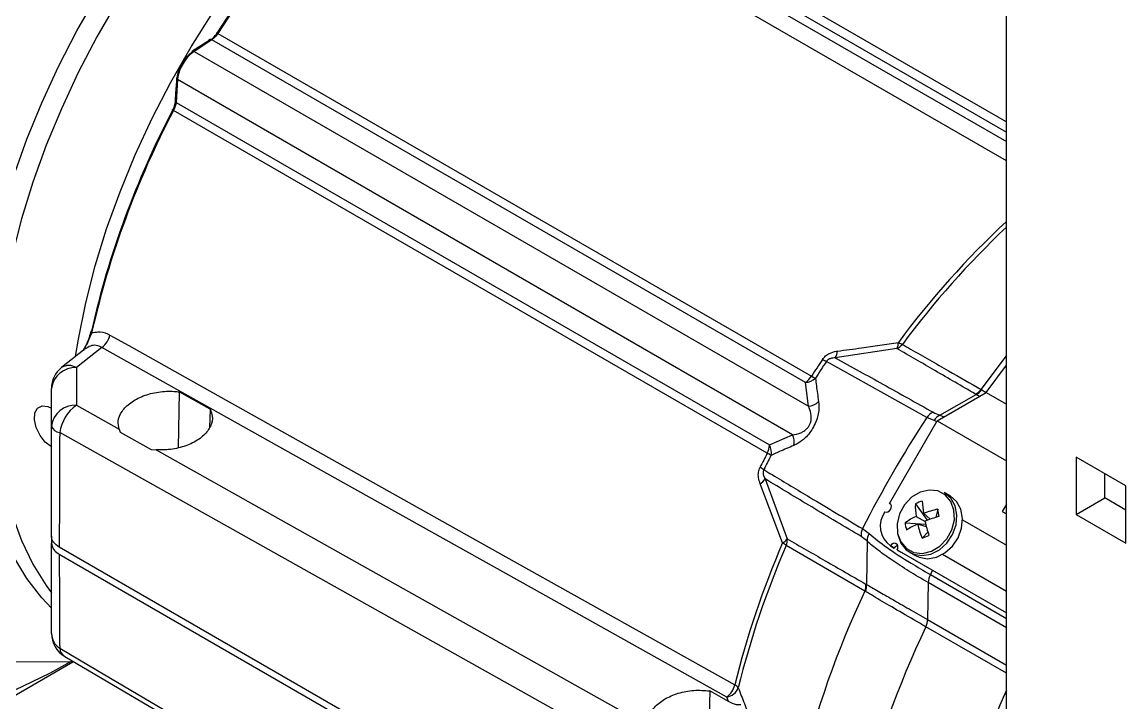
# Model space of a CAD drawing. Extents: x 16.5 to 113.1, y 4.4 to 84.5.
# Drawn here: x 74.62 to 79.77, y 11.49 to 14.67 of the extents above; entities that cross this region are included whole.
import ezdxf

# ---------------------------------------------------------------- set-up
doc = ezdxf.new("R2010")
doc.units = 0
doc.header["$MEASUREMENT"] = 0
doc.layers.add('OBJECT', color=7, linetype='CONTINUOUS')

msp = doc.modelspace()

# ---------------------------------------------------------------- linework, layer by layer
at = {"layer": 'OBJECT'}
for p, q in [((76.4899, 15.7706), (79.2095, 14.2006)), ((76.4679, 15.735), (79.2095, 14.1523)), ((79.2095, 10.8617), (79.2095, 15.7601)), ((76.4637, 15.693), (79.2095, 14.1079)), ((79.2095, 14.0182), (76.4241, 15.6262)), ((75.5018, 14.5832), (75.4181, 14.5288)), ((78.2718, 12.9842), (75.5018, 14.5832)), ((75.5292, 14.6127), (78.3004, 13.013)), ((75.4181, 14.5288), (78.2853, 12.8736)), ((75.3411, 14.3968), (75.334, 14.2909)), ((78.2111, 12.74), (75.3411, 14.3968)), ((75.334, 14.2909), (78.104, 12.6918)), ((78.0935, 12.6537), (75.3224, 14.2535)), ((74.9099, 13.1401), (74.8001, 13.0531)), ((74.9879, 13.1471), (74.869, 13.053)), ((78.6982, 13.1422), (78.4111, 13.0984)), ((79.0919, 12.9505), (79.2095, 13.1084)), ((78.8381, 12.8206), (78.3697, 13.082)), ((79.1157, 12.9367), (79.2095, 13.065)), ((78.2853, 12.8736), (78.2718, 12.9842)), ((75.3491, 12.9396), (75.3433, 12.6777)), ((75.4934, 12.8584), (75.3491, 12.9396)), ((78.8872, 12.8047), (79.1157, 12.9367)), ((79.0919, 12.9505), (79.0948, 12.9488)), ((79.0948, 12.9488), (79.1159, 12.9369)), ((79.1157, 12.9367), (79.2095, 12.8825)), ((78.8995, 12.8307), (79.0679, 12.9281)), ((74.7354, 12.8722), (74.7528, 12.864)), ((74.869, 12.8779), (75.0682, 12.7661)), ((75.4934, 12.8584), (75.4902, 12.7738)), ((78.6647, 12.4194), (78.8872, 12.8047)), ((78.8718, 12.8058), (78.8381, 12.8206)), ((78.8856, 12.8003), (78.8718, 12.8058)), ((78.8872, 12.8047), (79.2095, 12.6186)), ((75.0682, 12.7661), (75.0739, 12.7522)), ((75.0739, 12.7522), (75.2176, 12.6711)), ((78.104, 12.6918), (78.2111, 12.74)), ((75.2176, 12.6711), (75.2409, 12.6692)), ((79.7674, 12.5017), (79.5355, 12.6356)), ((79.5355, 12.6356), (79.5355, 12.3678)), ((78.0831, 12.534), (78.186, 12.254)), ((79.6685, 12.4445), (79.6685, 12.5589)), ((78.1651, 12.2347), (78.0604, 12.5107)), ((78.9461, 12.4545), (78.9199, 12.4696)), ((79.7674, 12.2339), (79.7674, 12.5017)), ((78.7847, 12.417), (78.8405, 12.3408)), ((79.5355, 12.3678), (79.6685, 12.4445)), ((79.7674, 12.3874), (79.6685, 12.4445)), ((78.8534, 12.3452), (78.8226, 12.3731)), ((78.8896, 12.392), (78.8797, 12.3535)), ((79.2095, 12.416), (79.1898, 12.3819)), ((79.1898, 12.3819), (79.2095, 12.3705)), ((79.2078, 12.3715), (79.2095, 12.3744)), ((79.5355, 12.3678), (79.7674, 12.2339)), ((78.7366, 12.3288), (78.8331, 12.3219)), ((78.788, 12.3588), (78.8301, 12.3348)), ((78.8364, 12.3093), (78.7951, 12.3225)), ((79.005, 12.3425), (79.2095, 12.2244)), ((79.005, 12.3425), (79.2095, 12.2244)), ((74.7527, 12.2657), (74.7527, 12.233)), ((78.5378, 12.3014), (78.5684, 12.2786)), ((78.8157, 12.2565), (78.8432, 12.2853)), ((78.1014, 10.3027), (74.7894, 12.2147)), ((78.5489, 12.0101), (78.1821, 12.2229)), ((78.5603, 12.2432), (78.5563, 12.0411)), ((78.6681, 12.2212), (78.6684, 12.221)), ((78.6681, 12.2212), (78.6861, 12.2108)), ((78.6864, 12.2106), (78.6684, 12.221)), ((78.6861, 12.2108), (78.6864, 12.2106)), ((74.7894, 12.182), (78.1014, 10.27)), ((78.7003, 12.2026), (79.2095, 11.9086)), ((78.7003, 12.2026), (78.7183, 12.1922)), ((78.7183, 12.1922), (79.2095, 11.9086)), ((78.7589, 12.1907), (78.785, 12.1756)), ((79.2095, 12.0085), (78.9115, 12.1806)), ((78.8651, 12.1074), (78.8547, 12.087)), ((78.8547, 12.087), (79.2095, 11.8821)), ((78.5517, 12.0085), (78.5489, 12.0101)), ((78.8446, 12.0497), (78.842, 11.8769)), ((79.2095, 11.839), (78.8446, 12.0497)), ((78.842, 11.8769), (79.2095, 11.6647)), ((79.2095, 11.6265), (78.8338, 11.8435)), ((73.2618, 10.7617), (74.8518, 11.6796)), ((73.8552, 11.6835), (74.8576, 11.6796)), ((77.8248, 11.5444), (77.8189, 11.2809)), ((77.9123, 11.4951), (77.8248, 11.5444)), ((77.9123, 11.4951), (77.9046, 11.5152))]:
    msp.add_line(p, q, dxfattribs=at)
at = {"layer": 'OBJECT', "flags": 128}
for points in [[(74.865, 13.1051), (74.8782, 13.1863), (74.9128, 13.3559), (74.9569, 13.5277), (75.0103, 13.7007), (75.0727, 13.8739), (75.1437, 14.0463), (75.2231, 14.2171), (75.3102, 14.3852), (75.4047, 14.5497), (75.506, 14.7098), (75.6136, 14.8644), (75.7269, 15.0129), (75.8451, 15.1543), (75.9678, 15.2879), (76.0942, 15.4129), (76.2235, 15.5287), (76.3552, 15.6345), (76.4594, 15.7101)], [(74.403, 12.9581), (74.4079, 13.114), (74.4225, 13.2746), (74.4469, 13.4392), (74.4808, 13.6068), (74.5241, 13.7766), (74.5766, 13.9475), (74.6379, 14.1186), (74.7077, 14.2891), (74.7856, 14.458), (74.8713, 14.6243), (74.9641, 14.7872)], [(75.0588, 14.76), (74.9647, 14.5971), (74.878, 14.4305), (74.799, 14.2613), (74.7282, 14.0903), (74.666, 13.9186), (74.6128, 13.7471), (74.5689, 13.5767), (74.5344, 13.4084), (74.5097, 13.2432), (74.4948, 13.0819), (74.4898, 12.9255)], [(75.5292, 14.6127), (75.5274, 14.6137), (75.5259, 14.6146), (75.5247, 14.6151), (75.5239, 14.6154), (75.5235, 14.6155), (75.5236, 14.6152), (75.5241, 14.6147), (75.525, 14.614)], [(75.3224, 14.2535), (75.3206, 14.2545), (75.3191, 14.2555), (75.318, 14.2562), (75.3174, 14.2567), (75.3172, 14.2571), (75.3174, 14.2571), (75.3181, 14.257), (75.3192, 14.2566)], [(74.9402, 13.2142), (74.9384, 13.2153), (74.937, 13.2165), (74.9361, 13.2178), (74.9357, 13.2189), (74.9357, 13.2198)], [(75.0255, 13.205), (75.1135, 13.1557), (75.4654, 12.9586), (76.8733, 12.1703), (77.9419, 11.5721)], [(77.9046, 11.5152), (77.0466, 11.9951), (76.1304, 12.5078), (74.9879, 13.1471)], [(74.869, 13.053), (74.869, 12.8979), (74.869, 12.8779)], [(74.7527, 11.931), (74.7077, 11.9789), (74.6379, 12.0688), (74.5766, 12.1692), (74.5241, 12.2796), (74.4808, 12.3993), (74.4469, 12.5278), (74.4225, 12.6642), (74.4079, 12.808), (74.403, 12.9581)], [(74.7527, 12.7801), (74.7527, 12.9351), (74.7527, 12.9552)], [(74.4898, 12.9255), (74.4948, 12.7749), (74.5097, 12.6308), (74.5344, 12.4941), (74.5689, 12.3656), (74.6128, 12.246), (74.666, 12.1359), (74.7282, 12.0359), (74.7527, 12.0025)], [(79.0843, 12.9185), (79.0679, 12.9281), (79.0679, 12.9281), (79.0679, 12.9281)], [(74.7527, 12.6828), (74.7524, 12.683), (74.724, 12.705), (74.6992, 12.7363), (74.6814, 12.7728), (74.6731, 12.8095), (74.6753, 12.8415), (74.6877, 12.8644), (74.7087, 12.8751), (74.7354, 12.8722)], [(74.7527, 12.2657), (74.7527, 12.4283), (74.7527, 12.6), (74.7527, 12.7801)], [(78.1521, 10.8659), (77.9867, 10.9586), (77.2778, 11.3559), (74.791, 12.7497)], [(75.2409, 12.6692), (75.784, 12.3644), (76.699, 11.8509), (77.539, 11.3796)], [(78.7019, 12.2793), (78.7166, 12.2393), (78.7427, 12.2086), (78.7776, 12.1901), (78.8181, 12.1857), (78.86, 12.1957), (78.8993, 12.2192), (78.9321, 12.254), (78.9553, 12.2965), (78.9666, 12.3427), (78.9648, 12.388), (78.9501, 12.4279), (78.924, 12.4587), (78.889, 12.4772), (78.8486, 12.4816), (78.8067, 12.4716), (78.7674, 12.448), (78.7345, 12.4133), (78.7113, 12.3708), (78.7001, 12.3246), (78.7019, 12.2793)], [(78.7027, 12.2737), (78.717, 12.2339), (78.7421, 12.2027), (78.7759, 12.1828), (78.8153, 12.176), (78.8568, 12.1829), (78.8968, 12.2029), (78.9317, 12.2342), (78.9584, 12.274), (78.9745, 12.3188), (78.9786, 12.3646), (78.9704, 12.4074), (78.9505, 12.4433), (78.9207, 12.4691), (78.9199, 12.4696)], [(78.6422, 12.3805), (78.6492, 12.3784), (78.6568, 12.3797), (78.6639, 12.384), (78.6694, 12.3908), (78.6725, 12.3989), (78.6727, 12.4072), (78.6699, 12.4144), (78.6647, 12.4194)], [(78.785, 12.1756), (78.802, 12.1677), (78.8414, 12.1609), (78.883, 12.1678), (78.923, 12.1878), (78.9579, 12.2191), (78.9846, 12.2589), (79.0007, 12.3037), (79.0048, 12.3495), (78.9965, 12.3923), (78.9766, 12.4282), (78.9469, 12.454), (78.9461, 12.4545)], [(74.7527, 11.8127), (74.7527, 11.942), (74.7527, 12.0823), (74.7527, 12.233)], [(78.7003, 12.2026), (78.7034, 12.2108), (78.7036, 12.2191), (78.7008, 12.2263), (78.6956, 12.2313), (78.6887, 12.2333), (78.6811, 12.2321), (78.674, 12.2277), (78.6684, 12.221)], [(74.791, 11.743), (74.9682, 11.6387), (75.677, 11.2216), (78.0444, 9.8288)], [(74.8144, 11.705), (75.4549, 11.3283), (78.0341, 9.812)], [(74.8411, 11.6797), (74.743, 11.6261), (74.5813, 11.547)]]:
    msp.add_lwpolyline(points, dxfattribs=at)
at = {"layer": 'OBJECT'}
for centre, radius, start, end in [((79.0068, 12.4369), 4.1064, 129.1291, 147.9832), ((79.0288, 12.4245), 4.1273, 129.1291, 147.9832), ((75.4975, 14.5767), 0.0079, 56.5001, 118.6706), ((75.4143, 14.5232), 0.00739, 125.9594, 180.8351), ((75.4137, 14.5222), 0.00793, 56.6394, 118.5867), ((75.3439, 14.4028), 0.00718, 118.2181, 173.0011), ((75.3446, 14.4038), 0.00783, 180.8269, 243.7163), ((75.3375, 14.2979), 0.00782, 181.3053, 243.8254), ((79.0811, 12.286), 4.2468, 152.3536, 167.2604), ((79.1035, 12.2729), 4.2684, 152.3536, 167.2604), ((82.0241, 10.7102), 4.1311, 132.946, 143.4491), ((82.062, 10.6864), 4.1554, 133.3487, 143.4413), ((74.9395, 13.2186), 0.00398, 98.4011, 162.5219), ((74.9295, 13.2261), 0.0983, 306.4451, 347.5541), ((78.6505, 13.1696), 0.055, 330.1018, 0.7962), ((78.6738, 13.2022), 0.0647, 292.1259, 321.1062), ((78.7566, 13.254), 0.098, 238.5526, 250.6652), ((82.2196, 10.5189), 4.6455, 146.3733, 147.5286), ((78.4415, 13.2425), 0.1758, 239.1782, 245.8835), ((78.3643, 13.13), 0.0564, 325.9151, 359.8843), ((74.8777, 12.9552), 0.125, 128.384, 180), ((74.8637, 12.9413), 0.1118, 87.2738, 172.8585), ((74.8344, 12.9971), 0.0657, 58.2081, 121.4986), ((82.2489, 10.502), 4.6588, 146.3732, 147.5288), ((78.2259, 13.0584), 0.0872, 301.7199, 328.6156), ((78.2702, 13.0549), 0.0707, 271.3066, 313.0721), ((78.4306, 13.2334), 0.256, 239.4337, 244.0316), ((79.0404, 12.9899), 0.0649, 292.1506, 322.5857), ((79.0432, 12.9879), 0.0647, 292.4621, 322.8805), ((78.2829, 12.9446), 0.071, 271.9255, 314.7782), ((74.8637, 12.7662), 0.1118, 87.2731, 172.8592), ((74.9859, 12.7189), 0.1973, 126.3262, 171.0203), ((78.8924, 12.7844), 0.0652, 112.3804, 146.3307), ((78.9264, 12.7731), 0.0636, 115.073, 149.0994), ((74.7959, 12.7952), 0.0458, 199.3145, 263.8143), ((83.705, 9.6598), 5.8032, 146.99867, 152.92301), ((78.1484, 12.7068), 0.0709, 345.7954, 27.8727), ((78.0163, 12.6955), 0.0878, 331.6029, 357.563), ((78.042, 12.658), 0.0706, 347.6405, 28.5748), ((82.2166, 10.5174), 4.6436, 152.6086, 153.522), ((82.2499, 10.4983), 4.6616, 152.6089, 153.5215), ((77.9742, 12.442), 0.2431, 55.7596, 60.6027), ((77.9717, 12.4296), 0.1811, 54.2968, 60.8041), ((78.0327, 12.5603), 0.0568, 299.1085, 332.3487), ((79.0906, 12.4052), 0.3061, 177.7997, 188.7334), ((78.8883, 12.2122), 0.2295, 108.0899, 116.8244), ((79.2416, 12.4428), 0.4248, 181.6862, 189.4561), ((78.7364, 12.314), 0.1153, 144.8149, 233.6486), ((78.99, 11.9085), 0.4938, 101.7318, 109.8127), ((77.9967, 12.2018), 0.9129, 9.8558, 12.0227), ((78.9175, 12.078), 0.3091, 114.754, 125.8023), ((78.9616, 12.3547), 0.2265, 186.5682, 195.3107), ((78.9661, 11.939), 0.42, 114.0385, 122.0618), ((79.2916, 12.4419), 0.5107, 193.5192, 201.2857), ((79.0776, 11.6768), 0.7051, 104.9141, 110.5906), ((79.5577, 12.5011), 0.7464, 192.7214, 198.0531), ((78.5964, 12.2723), 0.0653, 153.5745, 186.6067), ((78.6239, 12.2473), 0.0637, 150.6182, 183.7492), ((78.4323, 13.2299), 1.0462, 291.5002, 293.414), ((81.9936, 10.5762), 4.1722, 156.5781, 166.1907), ((82.0223, 10.5594), 4.185, 156.5781, 166.1907), ((78.1391, 12.2838), 0.0556, 297.9599, 327.6407), ((78.1182, 12.1484), 0.0982, 49.3614, 61.4485), ((78.1216, 12.2463), 0.0649, 338.9031, 6.8657), ((78.7075, 12.1993), 0.0239, 101.7114, 151.749), ((78.9319, 12.046), 0.0874, 152.0634, 177.6046), ((82.531, 10.1295), 4.4038, 154.7208, 178.2852), ((78.4889, 12.035), 0.065, 337.4257, 6.8428), ((78.4919, 12.0337), 0.0649, 337.1289, 6.5316), ((78.757, 11.8801), 0.0851, 334.5118, 357.8246), ((74.8777, 11.8127), 0.125, 180, 239.5417), ((74.8409, 11.8157), 0.0882, 181.9317, 235.5691), ((83.0318, 9.8472), 4.6485, 154.5679, 177.026), ((74.843, 11.7488), 0.0523, 186.3737, 236.7719), ((77.8462, 11.5943), 0.0983, 306.457, 346.9431), ((77.8928, 11.5849), 0.0706, 279.586, 337.9203), ((77.9196, 11.529), 0.0486, 37.1605, 62.5644), ((84.1067, 9.3722), 5.3586, 156.0477, 162.5304)]:
    msp.add_arc(centre, radius, start, end, dxfattribs=at)
for start_param, end_param in [(2.152366, 2.340269), (2.352788, 2.540692)]:
    msp.add_ellipse((74.8777, 14.7557), major_axis=(0.0619, 3.6533), ratio=0.017273, start_param=start_param, end_param=end_param, dxfattribs=at)
for points, knots in [([(75.4937, 14.5836), (75.4741, 14.5709), (75.4461, 14.5528), (75.4183, 14.5345), (75.41, 14.5291)], [0, 0, 0, 0, 0.700006, 1, 1, 1, 1]), ([(75.4986, 14.5842), (75.5017, 14.5866), (75.5113, 14.594), (75.5195, 14.606), (75.525, 14.614)], [0, 0, 0, 0, 0.326466, 1, 1, 1, 1]), ([(75.5292, 14.6127), (75.5253, 14.6071), (75.5173, 14.5958), (75.5074, 14.5871), (75.5024, 14.5836), (75.5018, 14.5832)], [0, 0, 0, 0, 0.471916, 0.943784, 1, 1, 1, 1]), ([(75.4181, 14.5288), (75.4098, 14.5226), (75.3933, 14.5102), (75.3708, 14.4812), (75.3532, 14.4487), (75.3435, 14.4193), (75.3418, 14.403), (75.3411, 14.3968)], [0, 0, 0, 0, 0.216872, 0.433758, 0.650331, 0.86677, 1, 1, 1, 1]), ([(75.3405, 14.4092), (75.3417, 14.418), (75.3442, 14.4358), (75.3565, 14.4651), (75.3734, 14.492), (75.3912, 14.5118), (75.4026, 14.5199), (75.4069, 14.523)], [0, 0, 0, 0, 0.2168, 0.433617, 0.650078, 0.866405, 1, 1, 1, 1]), ([(75.3368, 14.4037), (75.3351, 14.379), (75.3326, 14.3438), (75.3304, 14.3083), (75.3298, 14.2977)], [0, 0, 0, 0, 0.700006, 1, 1, 1, 1]), ([(75.3192, 14.2566), (75.323, 14.2645), (75.329, 14.2771), (75.3308, 14.2889), (75.3315, 14.2933)], [0, 0, 0, 0, 0.623283, 1, 1, 1, 1]), ([(75.334, 14.2909), (75.3332, 14.285), (75.3315, 14.2731), (75.3255, 14.2601), (75.3224, 14.2535)], [0, 0, 0, 0, 0.487924, 1, 1, 1, 1]), ([(74.9356, 13.2198), (74.9355, 13.2191), (74.9335, 13.2079), (74.9247, 13.183), (74.9123, 13.1543), (74.9029, 13.1374), (74.9, 13.1322)], [0, 0, 0, 0, 0.025862, 0.400481, 0.817155, 1, 1, 1, 1]), ([(74.9402, 13.2142), (74.9341, 13.1992), (74.9233, 13.1724), (74.908, 13.1452), (74.9013, 13.1333)], [0, 0, 0, 0, 0.5601, 1, 1, 1, 1]), ([(74.9402, 13.2142), (74.9499, 13.2167), (74.9736, 13.2228), (75.0036, 13.2163), (75.0217, 13.2069), (75.0255, 13.205)], [0, 0, 0, 0, 0.355604, 0.866053, 1, 1, 1, 1]), ([(74.9879, 13.1471), (74.9792, 13.151), (74.9618, 13.1589), (74.9338, 13.1557), (74.9179, 13.1451), (74.9101, 13.1399)], [0, 0, 0, 0, 0.337329, 0.674381, 1, 1, 1, 1]), ([(78.4208, 13.1299), (78.4581, 13.1349), (78.5522, 13.1474), (78.6478, 13.1617), (78.7055, 13.1704)], [0, 0, 0, 0, 0.396331, 1, 1, 1, 1]), ([(79.0648, 12.9298), (79.0019, 12.9662), (78.8793, 13.0372), (78.7574, 13.1079), (78.6982, 13.1422)], [0, 0, 0, 0, 0.514049, 1, 1, 1, 1]), ([(78.7241, 13.1615), (78.7369, 13.1542), (78.8085, 13.1132), (78.931, 13.0429), (79.0411, 12.9797), (79.0919, 12.9505)], [0, 0, 0, 0, 0.104198, 0.585846, 1, 1, 1, 1]), ([(78.3515, 13.0915), (78.356, 13.0971), (78.365, 13.1084), (78.3873, 13.1221), (78.4065, 13.1278), (78.4189, 13.1296), (78.4208, 13.1299)], [0, 0, 0, 0, 0.254854, 0.508629, 0.928591, 1, 1, 1, 1]), ([(78.4111, 13.0984), (78.403, 13.0981), (78.3928, 13.0977), (78.3796, 13.0917), (78.3735, 13.0872), (78.3708, 13.0834), (78.3697, 13.082)], [0, 0, 0, 0, 0.580896, 0.740074, 0.900891, 1, 1, 1, 1]), ([(78.4111, 13.0984), (78.4852, 13.0574), (78.6375, 12.9733), (78.7895, 12.8883), (78.8675, 12.8447)], [0, 0, 0, 0, 0.486656, 1, 1, 1, 1]), ([(78.3185, 13.0032), (78.3213, 12.9796), (78.3258, 12.9433), (78.3311, 12.9069), (78.3329, 12.8941)], [0, 0, 0, 0, 0.648493, 1, 1, 1, 1]), ([(75.0682, 12.7661), (75.0658, 12.7784), (75.0604, 12.8058), (75.0785, 12.8495), (75.1194, 12.8909), (75.1793, 12.9228), (75.251, 12.9413), (75.3098, 12.9441), (75.3414, 12.9405), (75.3491, 12.9396)], [0, 0, 0, 0, 0.132307, 0.294526, 0.457212, 0.620426, 0.783854, 0.947086, 1, 1, 1, 1]), ([(78.3329, 12.8941), (78.3342, 12.8764), (78.3359, 12.8514), (78.3243, 12.8077), (78.3105, 12.7767), (78.2915, 12.7474), (78.2667, 12.7199), (78.2409, 12.7006), (78.2241, 12.6927), (78.2171, 12.6894)], [0, 0, 0, 0, 0.269459, 0.38121, 0.493906, 0.593567, 0.708386, 0.879636, 1, 1, 1, 1]), ([(79.0679, 12.9281), (79.0679, 12.9281), (79.0668, 12.9286), (79.0658, 12.9292), (79.0648, 12.9298)], [0, 0, 0, 0, 0.000279, 1, 1, 1, 1]), ([(75.4934, 12.8584), (75.4975, 12.8478), (75.5073, 12.8226), (75.4989, 12.7798), (75.4668, 12.7359), (75.4137, 12.6996), (75.3459, 12.6755), (75.2853, 12.6674), (75.2509, 12.6688), (75.2409, 12.6692)], [0, 0, 0, 0, 0.117568, 0.279861, 0.442586, 0.605907, 0.769589, 0.933238, 1, 1, 1, 1]), ([(78.2111, 12.74), (78.224, 12.7416), (78.2413, 12.7438), (78.2648, 12.7561), (78.2777, 12.7663), (78.2878, 12.7791), (78.2947, 12.7928), (78.2992, 12.8103), (78.2995, 12.8366), (78.2931, 12.8575), (78.2868, 12.8706), (78.2853, 12.8736)], [0, 0, 0, 0, 0.248555, 0.333335, 0.418737, 0.477068, 0.535602, 0.604493, 0.713168, 0.934337, 1, 1, 1, 1]), ([(78.8675, 12.8447), (78.8778, 12.8397), (78.888, 12.8347), (78.8995, 12.8307), (78.8995, 12.8307)], [0, 0, 0, 0, 0.99997, 1, 1, 1, 1]), ([(78.8995, 12.8307), (78.8995, 12.8307), (78.9057, 12.8283), (78.9124, 12.8258), (78.9192, 12.8232)], [0, 0, 0, 0, 0.000067, 1, 1, 1, 1]), ([(78.2171, 12.6894), (78.1949, 12.68), (78.1593, 12.6649), (78.1242, 12.6489), (78.111, 12.6429)], [0, 0, 0, 0, 0.624895, 1, 1, 1, 1]), ([(78.0604, 12.5107), (78.0573, 12.5202), (78.0517, 12.5373), (78.0512, 12.5648), (78.0572, 12.5803), (78.06, 12.5877)], [0, 0, 0, 0, 0.395776, 0.712488, 1, 1, 1, 1]), ([(78.0774, 12.5767), (78.0765, 12.5746), (78.0747, 12.5705), (78.0738, 12.5624), (78.0754, 12.549), (78.0799, 12.5402), (78.0831, 12.534)], [0, 0, 0, 0, 0.128042, 0.255392, 0.479322, 1, 1, 1, 1]), ([(78.0774, 12.5767), (78.0902, 12.569), (78.162, 12.5259), (78.3153, 12.4337), (78.4562, 12.3499), (78.5378, 12.3014)], [0, 0, 0, 0, 0.083466, 0.469044, 1, 1, 1, 1]), ([(78.5314, 12.2648), (78.4546, 12.3106), (78.3049, 12.4), (78.1557, 12.4901), (78.0831, 12.534)], [0, 0, 0, 0, 0.513008, 1, 1, 1, 1]), ([(74.7894, 12.2147), (74.7791, 12.2221), (74.76, 12.2359), (74.7531, 12.255), (74.7528, 12.2644), (74.7527, 12.2657)], [0, 0, 0, 0, 0.499401, 0.929163, 1, 1, 1, 1]), ([(78.5603, 12.2432), (78.5603, 12.2432), (78.5509, 12.2514), (78.5412, 12.2581), (78.5314, 12.2648)], [0, 0, 0, 0, 0.000029, 1, 1, 1, 1]), ([(78.5684, 12.2786), (78.5947, 12.2573), (78.648, 12.2141), (78.7489, 12.1492), (78.824, 12.105), (78.8547, 12.087)], [0, 0, 0, 0, 0.365392, 0.741453, 1, 1, 1, 1]), ([(74.7527, 12.233), (74.7546, 12.2236), (74.7581, 12.206), (74.7765, 12.1897), (74.7878, 12.183), (74.7894, 12.182)], [0, 0, 0, 0, 0.499397, 0.929176, 1, 1, 1, 1]), ([(78.186, 12.254), (78.2455, 12.2199), (78.3677, 12.1496), (78.4904, 12.079), (78.5534, 12.0428)], [0, 0, 0, 0, 0.486388, 1, 1, 1, 1]), ([(78.8446, 12.0497), (78.8446, 12.0497), (78.8131, 12.0678), (78.7533, 12.1036), (78.6756, 12.1535), (78.6107, 12.2005), (78.5754, 12.2279), (78.5603, 12.2432), (78.5603, 12.2432)], [0, 0, 0, 0, 0.0000046, 0.2588995, 0.5177956, 0.7589014, 0.9999956, 1, 1, 1, 1]), ([(78.8338, 11.8435), (78.7964, 11.8651), (78.7204, 11.909), (78.6235, 11.9657), (78.5762, 11.9939), (78.5517, 12.0085)], [0, 0, 0, 0, 0.319105, 0.647495, 1, 1, 1, 1]), ([(78.5534, 12.0428), (78.5544, 12.0422), (78.5554, 12.0416), (78.5563, 12.0411), (78.5563, 12.0411)], [0, 0, 0, 0, 0.999705, 1, 1, 1, 1]), ([(78.5563, 12.0411), (78.5563, 12.0411), (78.5717, 12.0322), (78.609, 12.0111), (78.6759, 11.9726), (78.7539, 11.9277), (78.8117, 11.8943), (78.842, 11.8769), (78.842, 11.8769)], [0, 0, 0, 0, 0.000005, 0.254675, 0.509348, 0.754672, 0.999996, 1, 1, 1, 1]), ([(77.5404, 11.4071), (77.5403, 11.4122), (77.5401, 11.4328), (77.5642, 11.4684), (77.6113, 11.5074), (77.6766, 11.5352), (77.7512, 11.5498), (77.8003, 11.5462), (77.8248, 11.5444)], [0, 0, 0, 0, 0.062375, 0.249368, 0.436897, 0.624938, 0.813071, 1, 1, 1, 1]), ([(77.9583, 11.5583), (77.9677, 11.534), (78.015, 11.4124), (78.0723, 11.2676), (78.1205, 11.1472), (78.1298, 11.1239)], [0, 0, 0, 0, 0.167872, 0.839364, 1, 1, 1, 1]), ([(77.9701, 11.4789), (77.9633, 11.4788), (77.9452, 11.4784), (77.925, 11.4886), (77.9123, 11.4951)], [0, 0, 0, 0, 0.372319, 1, 1, 1, 1])]:
    msp.add_open_spline(points, degree=3, knots=knots, dxfattribs=at)

doc.saveas('drawing.dxf')
